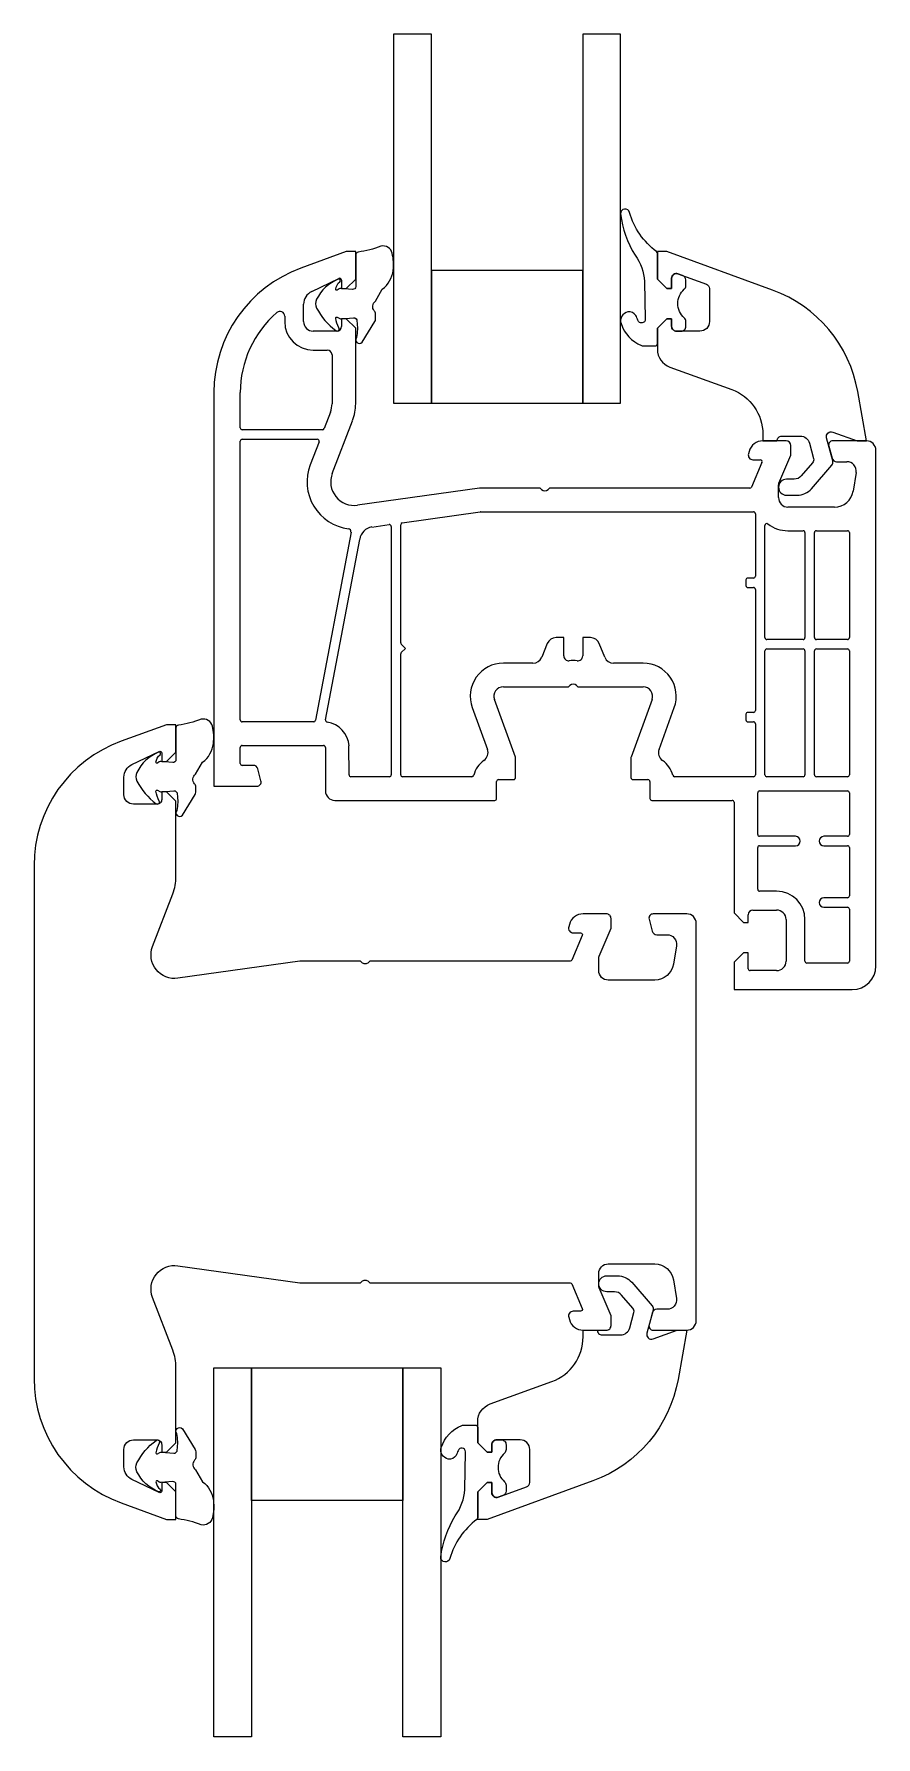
# Model space of a CAD drawing. Header units: metres. Extents: x -70 to 19, y -65 to 115.
import ezdxf

# ---------------------------------------------------------------- set-up
doc = ezdxf.new("R2010")
doc.units = ezdxf.units.M

msp = doc.modelspace()

# ---------------------------------------------------------------- linework, layer by layer
msp.add_lwpolyline([(0, 21, 0.414214), (-1, 22), (-4.56, 22, 0.493145), (-4.98, 21.44), (-4.64, 20.17, 0.339454), (-4.16, 19.8), (-3.09, 19.8, -0.460862), (-2.1, 18.64), (-2.41, 16.69, -0.369055), (-4.39, 15), (-9.3, 15, -0.414214), (-10.3, 16), (-10.3, 17.34, -0.100695), (-10.26, 17.53), (-9, 20.5), (-9, 21.5, 0.414214), (-9.5, 22), (-11.96, 22, 0.339454), (-13.41, 20.89), (-13.48, 20.63, 0.493145), (-13, 20), (-12.23, 20, -0.537319), (-12.05, 19.72), (-13.15, 17.12, -0.300966), (-13.33, 17), (-34.5, 17), (-34.65, 16.85, -0.414214), (-35.35, 16.85), (-35.5, 17), (-41.92, 17), (-54.79, 15.19, -0.571547), (-57.47, 18.56), (-55.33, 24.13, 0.091887), (-55, 25.93), (-55, 33.9), (-56, 34.9), (-56.5, 34.9), (-56.5, 34.1, -0.414214), (-57, 33.6), (-59.5, 33.6, -0.414214), (-60.5, 34.6), (-60.5, 36.1), (-60.5, 36.1), (-60.5, 36.44, -0.28822), (-59.65, 37.79), (-56.79, 39.17, -0.552529), (-56.5, 38.99), (-56.5, 38.1), (-56, 38.1), (-55, 39.1), (-55, 42), (-56, 42), (-60.79, 40.26, 0.315299), (-70, 27.1), (-70, -27.1, 0.315299), (-60.79, -40.26), (-56, -42), (-55, -42), (-55, -39.1), (-56, -38.1), (-56.5, -38.1), (-56.5, -38.99, -0.552529), (-56.79, -39.17), (-59.65, -37.79, -0.28822), (-60.5, -36.44), (-60.5, -36.1), (-60.5, -36.1), (-60.5, -34.6, -0.414214), (-59.5, -33.6), (-57, -33.6, -0.414214), (-56.5, -34.1), (-56.5, -34.9), (-56, -34.9), (-55, -33.9), (-55, -25.93, 0.091887), (-55.33, -24.13), (-57.47, -18.56, -0.571547), (-54.79, -15.19), (-41.92, -17), (-35.5, -17), (-35.35, -16.85, -0.414214), (-34.65, -16.85), (-34.5, -17), (-13.33, -17, -0.300966), (-13.15, -17.12), (-12.05, -19.72, -0.537319), (-12.23, -20), (-13, -20, 0.493145), (-13.48, -20.63), (-13.41, -20.89, 0.339454), (-11.96, -22), (-9.5, -22, 0.414214), (-9, -21.5), (-9, -20.5), (-10.26, -17.53, -0.100695), (-10.3, -17.34), (-10.3, -16, -0.414214), (-9.3, -15), (-4.39, -15, -0.369055), (-2.41, -16.69), (-2.1, -18.64, -0.460862), (-3.09, -19.8), (-4.16, -19.8, 0.339454), (-4.64, -20.17), (-4.98, -21.44, 0.493145), (-4.56, -22), (-1, -22, 0.414214), (0, -21)], format="xyb", close=True)
at = {"layer": 'BZD_POST'}
msp.add_lwpolyline([(-11.96, -22.72), (-11.96, -22), (-10.46, -22, 0.414214), (-9.96, -22.5), (-8, -22.5, 0.339454), (-7.03, -21.76), (-6.59, -20.13, 0.249329), (-6.7, -19.67), (-7.89, -18.29, 0.21712), (-8.65, -17.95), (-9.45, -17.95, -1), (-9.45, -16.25), (-8.33, -16.25, -0.21712), (-6.82, -16.94), (-4.66, -19.42, -0.249329), (-4.56, -19.88), (-5.22, -22.33, 0.606815), (-4.56, -22.93), (-2, -22), (-1, -22), (-1.92, -27.2, -0.267949), (-10.92, -37.93), (-22.1, -42), (-23.1, -42), (-23.1, -39.1), (-22.1, -38.1), (-21.6, -38.1), (-21.6, -39.19, 0.520567), (-20.93, -39.66), (-17.93, -38.57, 0.315299), (-17.6, -38.1), (-17.6, -34.6, 0.414214), (-18.6, -33.6), (-21.1, -33.6, 0.414214), (-21.6, -34.1), (-21.6, -34.9), (-22.1, -34.9), (-23.1, -33.9), (-23.1, -31.68, -0.315299), (-21.79, -29.8), (-15.25, -27.42, 0.315299)], format="xyb", close=True, dxfattribs=at)
at = {"layer": 'BZD_SSH'}
msp.add_lwpolyline([(7.04, 72.72), (7.04, 72), (8.54, 72, -0.414214), (9.04, 72.5), (11, 72.5, -0.339454), (11.97, 71.76), (12.41, 70.13, -0.249329), (12.3, 69.67), (11.11, 68.29, -0.21712), (10.35, 67.95), (9.55, 67.95, 1), (9.55, 66.25), (10.67, 66.25, 0.21712), (12.18, 66.94), (14.34, 69.42, 0.249329), (14.44, 69.88), (13.78, 72.33, -0.606815), (14.44, 72.93), (17, 72), (18, 72), (17.08, 77.2, 0.267949), (8.08, 87.93), (-3.1, 92), (-4.1, 92), (-4.1, 89.1), (-3.1, 88.1), (-2.6, 88.1), (-2.6, 89.19, -0.520567), (-1.93, 89.66), (1.07, 88.57, -0.315299), (1.4, 88.1), (1.4, 84.6, -0.414214), (0.4, 83.6), (-2.1, 83.6, -0.414214), (-2.6, 84.1), (-2.6, 84.9), (-3.1, 84.9), (-4.1, 83.9), (-4.1, 81.68, 0.315299), (-2.79, 79.8), (3.75, 77.42, -0.315299)], format="xyb", close=True, dxfattribs=at)
at = {"layer": 'GLS_EXT'}
for points in [[(-32, 76), (-28, 76), (-28, 115), (-32, 115)], [(-51, -26), (-47, -26), (-47, -65), (-51, -65)]]:
    msp.add_lwpolyline(points, close=True, dxfattribs=at)
at = {"layer": 'GLS_INT'}
for points in [[(-12, 76), (-8, 76), (-8, 115), (-12, 115)], [(-31, -26), (-27, -26), (-27, -65), (-31, -65)]]:
    msp.add_lwpolyline(points, close=True, dxfattribs=at)
at = {"layer": 'GSK_BZD_POST'}
msp.add_lwpolyline([(-20.93, -39.66, -0.533748), (-21.6, -39.17), (-21.6, -38.1), (-22.1, -38.1), (-23.1, -39.1), (-23.1, -41.79, -0.207513), (-23.2, -42.01, 0.161228), (-26.05, -46.13, -0.941095), (-27, -45.99, -0.108581), (-25.47, -41.63, 0.139043), (-24.45, -38.84), (-24.38, -34.86, 0.839978), (-25.18, -34.74, -0.065747), (-25.39, -35.25, -0.314096), (-26.22, -35.63, -0.451051), (-26.95, -34.39, -0.223055), (-24.78, -32.07, -0.099416), (-24.62, -32.04), (-23.35, -32.04, -0.414214), (-23.1, -32.29), (-23.1, -33.9), (-22.1, -34.9), (-21.6, -34.9), (-21.6, -34.1, -0.414214), (-21.1, -33.6), (-20.6, -33.6, -0.414214), (-20.1, -34.1), (-20.1, -34.63, -0.215642), (-20.27, -35.01, 0.452317), (-20.27, -38.02, -0.215642), (-20.1, -38.4), (-20.1, -39.01, -0.318373), (-20.44, -39.48)], format="xyb", close=True, dxfattribs=at)
at = {"layer": 'GSK_BZD_SSH'}
msp.add_lwpolyline([(-1.93, 89.66, 0.533748), (-2.6, 89.17), (-2.6, 88.1), (-3.1, 88.1), (-4.1, 89.1), (-4.1, 91.79, 0.207513), (-4.2, 92.01, -0.161228), (-7.05, 96.13, 0.941095), (-8, 95.99, 0.108581), (-6.47, 91.63, -0.139043), (-5.45, 88.84), (-5.38, 84.86, -0.839978), (-6.18, 84.74, 0.065747), (-6.39, 85.25, 0.314096), (-7.22, 85.63, 0.451051), (-7.95, 84.39, 0.223055), (-5.78, 82.07, 0.099416), (-5.62, 82.04), (-4.35, 82.04, 0.414214), (-4.1, 82.29), (-4.1, 83.9), (-3.1, 84.9), (-2.6, 84.9), (-2.6, 84.1, 0.414214), (-2.1, 83.6), (-1.6, 83.6, 0.414214), (-1.1, 84.1), (-1.1, 84.63, 0.215642), (-1.27, 85.01, -0.452317), (-1.27, 88.02, 0.215642), (-1.1, 88.4), (-1.1, 89.01, 0.318373), (-1.44, 89.48)], format="xyb", close=True, dxfattribs=at)
at = {"layer": 'GSK_POST_EXT', "color": 6}
for points in [[(-52.9, 35.42, 0.182676), (-53.03, 35.75, -0.436288), (-52.92, 36.77), (-52.19, 38.02, 0.207307), (-51.04, 40.02, 0.091607), (-51.14, 41.83, 0.426864), (-52.33, 42.57, -0.052715), (-54.74, 41.95, 0.371832), (-55, 41.66), (-55, 38.3, -0.458997), (-55.34, 38.01), (-56.58, 38.11, 0.173004), (-56.76, 38.06), (-56.95, 37.94, -0.693527), (-57.11, 38.03, -0.194073), (-56.68, 38.82, 0.944278), (-56.84, 39.08, 0.184897), (-59.13, 36.96, 0.241374), (-59.13, 36.04, 0.115544), (-57.1, 33.65, 0.804608), (-56.77, 33.93, -0.094129), (-57.11, 34.97, -0.693527), (-56.95, 35.06), (-56.69, 34.93, 0.110286), (-56.52, 34.9), (-55.23, 35.01, -0.486596), (-54.87, 34.64, -0.090494), (-54.92, 32.94, 0.931212), (-54.32, 32.42), (-52.97, 34.61, 0.138391), (-52.9, 34.87)], [(-52.9, -35.42, -0.182676), (-53.03, -35.75, 0.436288), (-52.92, -36.77), (-52.19, -38.02, -0.207307), (-51.04, -40.02, -0.091607), (-51.14, -41.83, -0.426864), (-52.33, -42.57, 0.052715), (-54.74, -41.95, -0.371832), (-55, -41.66), (-55, -38.3, 0.458997), (-55.34, -38.01), (-56.58, -38.11, -0.173004), (-56.76, -38.06), (-56.95, -37.94, 0.693527), (-57.11, -38.03, 0.194073), (-56.68, -38.82, -0.944278), (-56.84, -39.08, -0.184897), (-59.13, -36.96, -0.241374), (-59.13, -36.04, -0.115544), (-57.1, -33.65, -0.804608), (-56.77, -33.93, 0.094129), (-57.11, -34.97, 0.693527), (-56.95, -35.06), (-56.69, -34.93, -0.110286), (-56.52, -34.9), (-55.23, -35.01, 0.486596), (-54.87, -34.64, 0.090494), (-54.92, -32.94, -0.931212), (-54.32, -32.42), (-52.97, -34.61, -0.138391), (-52.9, -34.87)]]:
    msp.add_lwpolyline(points, format="xyb", close=True, dxfattribs=at)
at = {"layer": 'GSK_SSH_EXT', "color": 6}
msp.add_lwpolyline([(-33.9, 85.42, 0.182676), (-34.03, 85.75, -0.436288), (-33.92, 86.77), (-33.19, 88.02, 0.207307), (-32.04, 90.02, 0.091607), (-32.14, 91.83, 0.426864), (-33.33, 92.57, -0.052715), (-35.74, 91.95, 0.371832), (-36, 91.66), (-36, 88.3, -0.458997), (-36.34, 88.01), (-37.58, 88.11, 0.173004), (-37.76, 88.06), (-37.95, 87.94, -0.693527), (-38.11, 88.03, -0.194073), (-37.68, 88.82, 0.944278), (-37.84, 89.08, 0.184897), (-40.13, 86.96, 0.241374), (-40.13, 86.04, 0.115544), (-38.1, 83.65, 0.804608), (-37.77, 83.93, -0.094129), (-38.11, 84.97, -0.693527), (-37.95, 85.06), (-37.69, 84.93, 0.110286), (-37.52, 84.9), (-36.23, 85.01, -0.486596), (-35.87, 84.64, -0.090494), (-35.92, 82.94, 0.931212), (-35.32, 82.42), (-33.97, 84.61, 0.138391), (-33.9, 84.87)], format="xyb", close=True, dxfattribs=at)
at = {"layer": 'POST_EXT'}
msp.add_lwpolyline([(0, 21, 0.414214), (-1, 22), (-4.56, 22, 0.493145), (-4.98, 21.44), (-4.64, 20.17, 0.339454), (-4.16, 19.8), (-3.09, 19.8, -0.460862), (-2.1, 18.64), (-2.41, 16.69, -0.369055), (-4.39, 15), (-9.3, 15, -0.414214), (-10.3, 16), (-10.3, 17.34, -0.100695), (-10.26, 17.53), (-9, 20.5), (-9, 21.5, 0.414214), (-9.5, 22), (-11.96, 22, 0.339454), (-13.41, 20.89), (-13.48, 20.63, 0.493145), (-13, 20), (-12.23, 20, -0.537319), (-12.05, 19.72), (-13.15, 17.12, -0.300966), (-13.33, 17), (-34.5, 17), (-34.65, 16.85, -0.414214), (-35.35, 16.85), (-35.5, 17), (-41.92, 17), (-54.79, 15.19, -0.571547), (-57.47, 18.56), (-55.33, 24.13, 0.091887), (-55, 25.93), (-55, 33.9), (-56, 34.9), (-56.5, 34.9), (-56.5, 34.1, -0.414214), (-57, 33.6), (-59.5, 33.6, -0.414214), (-60.5, 34.6), (-60.5, 36.1), (-60.5, 36.1), (-60.5, 36.44, -0.28822), (-59.65, 37.79), (-56.79, 39.17, -0.552529), (-56.5, 38.99), (-56.5, 38.1), (-56, 38.1), (-55, 39.1), (-55, 42), (-56, 42), (-60.79, 40.26, 0.315299), (-70, 27.1), (-70, -27.1, 0.315299), (-60.79, -40.26), (-56, -42), (-55, -42), (-55, -39.1), (-56, -38.1), (-56.5, -38.1), (-56.5, -38.99, -0.552529), (-56.79, -39.17), (-59.65, -37.79, -0.28822), (-60.5, -36.44), (-60.5, -36.1), (-60.5, -36.1), (-60.5, -34.6, -0.414214), (-59.5, -33.6), (-57, -33.6, -0.414214), (-56.5, -34.1), (-56.5, -34.9), (-56, -34.9), (-55, -33.9), (-55, -25.93, 0.091887), (-55.33, -24.13), (-57.47, -18.56, -0.571547), (-54.79, -15.19), (-41.92, -17), (-35.5, -17), (-35.35, -16.85, -0.414214), (-34.65, -16.85), (-34.5, -17), (-13.33, -17, -0.300966), (-13.15, -17.12), (-12.05, -19.72, -0.537319), (-12.23, -20), (-13, -20, 0.493145), (-13.48, -20.63), (-13.41, -20.89, 0.339454), (-11.96, -22), (-9.5, -22, 0.414214), (-9, -21.5), (-9, -20.5), (-10.26, -17.53, -0.100695), (-10.3, -17.34), (-10.3, -16, -0.414214), (-9.3, -15), (-4.39, -15, -0.369055), (-2.41, -16.69), (-2.1, -18.64, -0.460862), (-3.09, -19.8), (-4.16, -19.8, 0.339454), (-4.64, -20.17), (-4.98, -21.44, 0.493145), (-4.56, -22), (-1, -22, 0.414214), (0, -21)], format="xyb", close=True, dxfattribs=at)
at = {"layer": 'POST_INT'}
msp.add_lwpolyline([(0, 21, 0.414214), (-1, 22), (-4.56, 22, 0.493145), (-4.98, 21.44), (-4.64, 20.17, 0.339454), (-4.16, 19.8), (-3.09, 19.8, -0.460862), (-2.1, 18.64), (-2.41, 16.69, -0.369055), (-4.39, 15), (-9.3, 15, -0.414214), (-10.3, 16), (-10.3, 17.34, -0.100695), (-10.26, 17.53), (-9, 20.5), (-9, 21.5, 0.414214), (-9.5, 22), (-11.96, 22, 0.339454), (-13.41, 20.89), (-13.48, 20.63, 0.493145), (-13, 20), (-12.23, 20, -0.537319), (-12.05, 19.72), (-13.15, 17.12, -0.300966), (-13.33, 17), (-34.5, 17), (-34.65, 16.85, -0.414214), (-35.35, 16.85), (-35.5, 17), (-41.92, 17), (-54.79, 15.19, -0.571547), (-57.47, 18.56), (-55.33, 24.13, 0.091887), (-55, 25.93), (-55, 33.9), (-56, 34.9), (-56.5, 34.9), (-56.5, 34.1, -0.414214), (-57, 33.6), (-59.5, 33.6, -0.414214), (-60.5, 34.6), (-60.5, 36.1), (-60.5, 36.1), (-60.5, 36.44, -0.28822), (-59.65, 37.79), (-56.79, 39.17, -0.552529), (-56.5, 38.99), (-56.5, 38.1), (-56, 38.1), (-55, 39.1), (-55, 42), (-56, 42), (-60.79, 40.26, 0.315299), (-70, 27.1), (-70, -27.1, 0.315299), (-60.79, -40.26), (-56, -42), (-55, -42), (-55, -39.1), (-56, -38.1), (-56.5, -38.1), (-56.5, -38.99, -0.552529), (-56.79, -39.17), (-59.65, -37.79, -0.28822), (-60.5, -36.44), (-60.5, -36.1), (-60.5, -36.1), (-60.5, -34.6, -0.414214), (-59.5, -33.6), (-57, -33.6, -0.414214), (-56.5, -34.1), (-56.5, -34.9), (-56, -34.9), (-55, -33.9), (-55, -25.93, 0.091887), (-55.33, -24.13), (-57.47, -18.56, -0.571547), (-54.79, -15.19), (-41.92, -17), (-35.5, -17), (-35.35, -16.85, -0.414214), (-34.65, -16.85), (-34.5, -17), (-13.33, -17, -0.300966), (-13.15, -17.12), (-12.05, -19.72, -0.537319), (-12.23, -20), (-13, -20, 0.493145), (-13.48, -20.63), (-13.41, -20.89, 0.339454), (-11.96, -22), (-9.5, -22, 0.414214), (-9, -21.5), (-9, -20.5), (-10.26, -17.53, -0.100695), (-10.3, -17.34), (-10.3, -16, -0.414214), (-9.3, -15), (-4.39, -15, -0.369055), (-2.41, -16.69), (-2.1, -18.64, -0.460862), (-3.09, -19.8), (-4.16, -19.8, 0.339454), (-4.64, -20.17), (-4.98, -21.44, 0.493145), (-4.56, -22), (-1, -22, 0.414214), (0, -21)], format="xyb", close=True, dxfattribs=at)
at = {"layer": 'SPACER_POST', "color": 3}
msp.add_lwpolyline([(-47, -26), (-31, -26), (-31, -40), (-47, -40)], close=True, dxfattribs=at)
at = {"layer": 'SPACER_SSH', "color": 3}
msp.add_lwpolyline([(-28, 76), (-12, 76), (-12, 90), (-28, 90)], close=True, dxfattribs=at)
at = {"layer": 'SSH_EXT'}
for p, q in [((-37, 92), (-41.79, 90.26)), ((-36, 92), (-37, 92)), ((-36, 89.1), (-36, 92)), ((-40.65, 87.79), (-37.79, 89.17)), ((-37.5, 88.99), (-37.5, 88.1)), ((-37, 88.1), (-36, 89.1)), ((-41.5, 86.1), (-41.5, 86.44)), ((-37.5, 88.1), (-37, 88.1)), ((-43.5, 85.19), (-43.5, 84.6)), ((-41.5, 84.6), (-41.5, 86.1)), ((-41.5, 86.1), (-41.5, 86.1)), ((-37, 84.9), (-37.5, 84.9)), ((-37.5, 84.9), (-37.5, 84.1)), ((-36, 83.9), (-37, 84.9)), ((-38, 83.6), (-40.5, 83.6)), ((-36, 75.93), (-36, 83.9)), ((-40.5, 81.6), (-39, 81.6)), ((-38.5, 81.1), (-38.5, 75.93)), ((-51, 77.1), (-51, 35.5)), ((-48.2, 73.37), (-48.2, 77.1)), ((-38.67, 75.03), (-39.33, 73.3)), ((-38.47, 68.56), (-36.33, 74.13)), ((-39.52, 73.17), (-48, 73.17)), ((-48, 72.17), (-40.06, 72.17)), ((-48.2, 42.5), (-48.2, 71.97)), ((-39.87, 71.9), (-40.8, 69.46)), ((5.59, 70.89), (5.52, 70.63)), ((9.5, 72), (7.04, 72)), ((8.74, 67.53), (10, 70.5)), ((10, 70.5), (10, 71.5)), ((14.02, 71.44), (14.36, 70.17)), ((18, 72), (14.44, 72)), ((19, 16.5), (19, 71)), ((6.95, 69.72), (5.85, 67.12)), ((6, 70), (6.77, 70)), ((14.84, 69.8), (15.91, 69.8)), ((16.9, 68.64), (16.59, 66.69)), ((-22.92, 67), (-35.79, 65.19)), ((-16.5, 67), (-22.92, 67)), ((-16.35, 66.85), (-16.5, 67)), ((-15.5, 67), (-15.65, 66.85)), ((5.67, 67), (-15.5, 67)), ((8.7, 66), (8.7, 67.34)), ((14.61, 65), (9.7, 65)), ((-34.28, 62.89), (-32.47, 63.15)), ((-31.24, 50.64), (-31.24, 63.14)), ((-31.07, 63.34), (-22.84, 64.5)), ((-22.81, 64.5), (6.06, 64.5)), ((6.26, 64.3), (6.26, 57.7)), ((7.26, 51.2), (7.26, 63.05)), ((-36.49, 62.35), (-40.23, 42.46)), ((-39.19, 42.51), (-35.56, 61.59)), ((-32.24, 62.95), (-32.24, 36.7)), ((9.7, 62.5), (11.3, 62.5)), ((11.5, 62.3), (11.5, 51.2)), ((12.5, 51.2), (12.5, 62.3)), ((12.7, 62.5), (16, 62.5)), ((16.2, 62.3), (16.2, 51.2)), ((5.26, 57.3), (5.26, 56.7)), ((6.06, 57.5), (5.46, 57.5)), ((5.46, 56.5), (6.06, 56.5)), ((6.26, 56.3), (6.26, 43.5)), ((-30.74, 50.06), (-31.18, 50.5)), ((-15.75, 50.57), (-16.33, 49.13)), ((-14, 51.2), (-14.82, 51.2)), ((-14, 49.26), (-14, 51.2)), ((-11.18, 51.2), (-12, 51.2)), ((-12, 51.2), (-12, 49.26)), ((-9.67, 49.13), (-10.25, 50.57)), ((11.3, 51), (7.46, 51)), ((16, 51), (12.7, 51)), ((-31.24, 36.7), (-31.24, 49.48)), ((-31.18, 49.62), (-30.74, 50.06)), ((7.26, 36.7), (7.26, 49.8)), ((7.46, 50), (11.3, 50)), ((11.5, 49.8), (11.5, 36.7)), ((12.5, 36.7), (12.5, 49.8)), ((12.7, 50), (16, 50)), ((16.2, 49.8), (16.2, 36.7)), ((-17.26, 48.5), (-20.39, 48.5)), ((-5.61, 48.5), (-8.74, 48.5)), ((-20.39, 46), (-13.5, 46)), ((-13.5, 46), (-13.35, 46.15)), ((-12.65, 46.15), (-12.5, 46)), ((-12.5, 46), (-5.61, 46)), ((-23.68, 43.8), (-22.07, 39.38)), ((-19.11, 38.57), (-21.33, 44.66)), ((-4.67, 44.66), (-6.89, 38.57)), ((-3.93, 39.38), (-2.32, 43.8)), ((6.06, 43.3), (5.46, 43.3)), ((-40.43, 42.3), (-48, 42.3)), ((5.26, 43.1), (5.26, 42.5)), ((5.46, 42.3), (6.06, 42.3)), ((6.26, 42.1), (6.26, 36.7)), ((-48, 39.8), (-39.4, 39.8)), ((-36.7, 36.71), (-36.71, 39.77)), ((-48.2, 37.9), (-48.2, 39.6)), ((-39.2, 39.6), (-39.2, 35)), ((-19.1, 36.4), (-19.1, 38.5)), ((-6.9, 38.5), (-6.9, 36.4)), ((-46.84, 37.7), (-48, 37.7)), ((-46.02, 36.06), (-46.36, 37.33)), ((-32.44, 36.5), (-36.5, 36.5)), ((-23.71, 36.5), (-31.04, 36.5)), ((-20.9, 36.2), (-19.3, 36.2)), ((-6.7, 36.2), (-5.1, 36.2)), ((6.06, 36.5), (-2.29, 36.5)), ((11.3, 36.5), (7.46, 36.5)), ((16, 36.5), (12.7, 36.5)), ((-51, 35.5), (-46.44, 35.5)), ((-21.1, 34.2), (-21.1, 36)), ((-4.9, 36), (-4.9, 34.2)), ((6.5, 30.4), (6.5, 34.8)), ((6.7, 35), (16, 35)), ((16.2, 34.8), (16.2, 30.4)), ((-38.2, 34), (-21.3, 34)), ((-4.7, 34), (3.8, 34)), ((4, 33.8), (4, 22.1)), ((6.5, 24.6), (6.5, 29)), ((10.5, 30.2), (6.7, 30.2)), ((6.7, 29.2), (10.5, 29.2)), ((16, 30.2), (13.5, 30.2)), ((13.5, 29.2), (16, 29.2)), ((16.2, 29), (16.2, 23.9)), ((8.5, 24.4), (6.7, 24.4)), ((16, 23.7), (13.5, 23.7)), ((4, 22.1), (5, 21.1)), ((5.5, 21.1), (5.5, 21.9)), ((6, 22.4), (8.5, 22.4)), ((13.5, 22.7), (16, 22.7)), ((16.2, 22.5), (16.2, 17)), ((5, 21.1), (5.5, 21.1)), ((9.5, 21.4), (9.5, 19.9)), ((9.5, 19.9), (9.5, 19.9)), ((9.5, 19.9), (9.5, 17)), ((11.5, 17), (11.5, 21.4)), ((5, 17.9), (4, 16.9)), ((4, 16.9), (4, 14)), ((5.5, 17.9), (5, 17.9)), ((5.5, 16.2), (5.5, 17.9)), ((16, 16.8), (11.7, 16.8)), ((8.5, 16), (5.7, 16)), ((4, 14), (16.5, 14))]:
    msp.add_line(p, q, dxfattribs=at)
for centre, radius, start, end in [((-37, 77.1), 14, 110, 180), ((-37.7, 88.99), 0.2, 0, 115.6877), ((-40, 86.44), 1.5, 115.6877, 180), ((-37, 77.1), 11.2, 130.8594, -180), ((-44, 85.19), 0.5, 0, 130.8594), ((-40.5, 84.6), 3, 180, -90), ((-40.5, 84.6), 1, 180, -90), ((-38, 84.1), 0.5, -90, 0), ((-39, 81.1), 0.5, 0, 90), ((-41, 75.93), 2.5, -21, 0), ((-41, 75.93), 5, -21, 0), ((-48, 73.37), 0.2, -180, -90), ((-48, 71.97), 0.2, 90, 180), ((-40.06, 71.97), 0.2, -21, 90), ((-39.52, 73.37), 0.2, -90, -21), ((6, 70.5), 0.5, 165, -90), ((7.04, 70.5), 1.5, 90, 165), ((9.5, 71.5), 0.5, 0, 90), ((14.44, 71.56), 0.442, 90, -165), ((18, 71), 1, 0, 90), ((-36.14, 67.67), 5, 159, -97.0424), ((-36.14, 67.67), 2.5, 159, -82), ((6.77, 69.8), 0.2, -23, 90), ((14.84, 70.3), 0.5, -165, -90), ((15.91, 68.8), 1, -8.9727, 90), ((-16, 67.21), 0.5, -135, -45), ((5.67, 67.2), 0.2, -90, -23), ((9.2, 67.34), 0.5, 157, -180), ((14.61, 67), 2, -90, -8.9727), ((9.7, 66), 1, 180, -90), ((-32.44, 62.95), 0.2, 0, 98), ((-31.04, 63.14), 0.2, 98, -180), ((-22.81, 64.3), 0.2, 89.9993, 98), ((6.06, 64.3), 0.2, 0, 89.9993), ((7.46, 63.05), 0.2, 52.7931, 180), ((9.7, 66), 3.5, -127.2069, -90), ((-36.79, 62.41), 0.3, -10.6488, 82.9576), ((-34.07, 61.41), 1.5, 98, 173), ((11.3, 62.3), 0.2, 0, 90), ((12.7, 62.3), 0.2, 90, 180), ((16, 62.3), 0.2, 0, 90), ((6.06, 57.7), 0.2, -90, 0), ((5.46, 57.3), 0.2, 90, 180), ((5.46, 56.7), 0.2, 180, -90), ((6.06, 56.3), 0.2, 0, 90), ((-31.04, 50.64), 0.2, -180, -135), ((-14.82, 50.2), 1, 90, 158.1986), ((-11.18, 50.2), 1, 21.8014, 90), ((7.46, 51.2), 0.2, 180, -90), ((11.3, 51.2), 0.2, -90, 0), ((12.7, 51.2), 0.2, 180, -90), ((16, 51.2), 0.2, -90, 0), ((-31.04, 49.48), 0.2, 135, 180), ((-17.26, 49.5), 1, -90, -21.8014), ((-13.5, 49.26), 0.5, -180, -81.7868), ((-13, 45.79), 3, 81.7868, 98.2132), ((-12.5, 49.26), 0.5, -98.2132, 0), ((-8.74, 49.5), 1, -158.1986, -90), ((7.46, 49.8), 0.2, 90, 180), ((11.3, 49.8), 0.2, 0, 90), ((12.7, 49.8), 0.2, 90, 180), ((16, 49.8), 0.2, 0, 90), ((-20.39, 45), 3.5, 90, -160), ((-5.61, 45), 3.5, -20, 90), ((-20.39, 45), 1, 90, -160), ((-13, 45.79), 0.5, 45, 135), ((-5.61, 45), 1, -20, 90), ((5.46, 43.1), 0.2, 90, 180), ((6.06, 43.5), 0.2, -90, 0), ((-48, 42.5), 0.2, 180, -90), ((-40.43, 42.5), 0.2, -90, -10.6488), ((-38.99, 42.47), 0.2, 169.2192, -98.0463), ((-39.4, 39.6), 2.7, 3.5833, 81.9537), ((5.46, 42.5), 0.2, 180, -90), ((6.06, 42.1), 0.2, 0, 90), ((-48, 39.6), 0.2, 90, 180), ((-39.4, 39.6), 0.2, 0, 90), ((-48, 37.9), 0.2, 180, -90), ((-20.9, 36), 2.7, 124.7406, 166.032), ((-23.01, 39.04), 1, -55.2594, 20), ((-19.3, 38.5), 0.2, 0, 20), ((-6.7, 38.5), 0.2, 160, 180), ((-2.99, 39.04), 1, 160, -124.7406), ((-5.1, 36), 2.7, 13.968, 55.2594), ((-46.84, 37.2), 0.5, 15, 90), ((-46.44, 35.94), 0.442, -90, 15), ((-36.5, 36.7), 0.2, 178.0239, -90), ((-32.44, 36.7), 0.2, -90, 0), ((-31.04, 36.7), 0.2, -180, -90), ((-23.71, 36.7), 0.2, -90, -13.968), ((-20.9, 36), 0.2, 90, 180), ((-19.3, 36.4), 0.2, -90, 0), ((-6.7, 36.4), 0.2, 180, -90), ((-5.1, 36), 0.2, 0, 90), ((-2.29, 36.7), 0.2, -166.032, -90), ((6.06, 36.7), 0.2, -90, 0), ((7.46, 36.7), 0.2, 180, -90), ((11.3, 36.7), 0.2, -90, 0), ((12.7, 36.7), 0.2, 180, -90), ((16, 36.7), 0.2, -90, 0), ((-38.2, 35), 1, 180, -90), ((6.7, 34.8), 0.2, 90, 180), ((16, 34.8), 0.2, 0, 90), ((-21.3, 34.2), 0.2, -90, 0), ((-4.7, 34.2), 0.2, 180, -90), ((3.8, 33.8), 0.2, 0, 90), ((6.7, 30.4), 0.2, 180, -90), ((6.7, 29), 0.2, 90, 180), ((10.5, 29.7), 0.5, -90, 90), ((13.5, 29.7), 0.5, 90, -90), ((16, 30.4), 0.2, -90, 0), ((16, 29), 0.2, 0, 90), ((6.7, 24.6), 0.2, 180, -90), ((8.5, 21.4), 3, 0, 90), ((13.5, 23.2), 0.5, 90, -90), ((16, 23.9), 0.2, -90, 0), ((6, 21.9), 0.5, 90, -180), ((8.5, 21.4), 1, 0, 90), ((16, 22.5), 0.2, 0, 90), ((8.5, 17), 1, -90, 0), ((11.7, 17), 0.2, 180, -90), ((16, 17), 0.2, -90, 0), ((16.5, 16.5), 2.5, -90, 0), ((5.7, 16.2), 0.2, 180, -90)]:
    msp.add_arc(centre, radius, start, end, dxfattribs=at)
at = {"layer": 'SSH_INT'}
for p, q in [((-37, 92), (-41.79, 90.26)), ((-36, 92), (-37, 92)), ((-36, 89.1), (-36, 92)), ((-40.65, 87.79), (-37.79, 89.17)), ((-37.5, 88.99), (-37.5, 88.1)), ((-37, 88.1), (-36, 89.1)), ((-41.5, 86.1), (-41.5, 86.44)), ((-37.5, 88.1), (-37, 88.1)), ((-43.5, 85.19), (-43.5, 84.6)), ((-41.5, 84.6), (-41.5, 86.1)), ((-41.5, 86.1), (-41.5, 86.1)), ((-37, 84.9), (-37.5, 84.9)), ((-37.5, 84.9), (-37.5, 84.1)), ((-36, 83.9), (-37, 84.9)), ((-38, 83.6), (-40.5, 83.6)), ((-36, 75.93), (-36, 83.9)), ((-40.5, 81.6), (-39, 81.6)), ((-38.5, 81.1), (-38.5, 75.93)), ((-51, 77.1), (-51, 35.5)), ((-48.2, 73.37), (-48.2, 77.1)), ((-38.67, 75.03), (-39.33, 73.3)), ((-38.47, 68.56), (-36.33, 74.13)), ((-39.52, 73.17), (-48, 73.17)), ((-48, 72.17), (-40.06, 72.17)), ((-48.2, 42.5), (-48.2, 71.97)), ((-39.87, 71.9), (-40.8, 69.46)), ((5.59, 70.89), (5.52, 70.63)), ((9.5, 72), (7.04, 72)), ((8.74, 67.53), (10, 70.5)), ((10, 70.5), (10, 71.5)), ((14.02, 71.44), (14.36, 70.17)), ((18, 72), (14.44, 72)), ((19, 16.5), (19, 71)), ((6.95, 69.72), (5.85, 67.12)), ((6, 70), (6.77, 70)), ((14.84, 69.8), (15.91, 69.8)), ((16.9, 68.64), (16.59, 66.69)), ((-22.92, 67), (-35.79, 65.19)), ((-16.5, 67), (-22.92, 67)), ((-16.35, 66.85), (-16.5, 67)), ((-15.5, 67), (-15.65, 66.85)), ((5.67, 67), (-15.5, 67)), ((8.7, 66), (8.7, 67.34)), ((14.61, 65), (9.7, 65)), ((-34.28, 62.89), (-32.47, 63.15)), ((-31.24, 50.64), (-31.24, 63.14)), ((-31.07, 63.34), (-22.84, 64.5)), ((-22.81, 64.5), (6.06, 64.5)), ((6.26, 64.3), (6.26, 57.7)), ((7.26, 51.2), (7.26, 63.05)), ((-36.49, 62.35), (-40.23, 42.46)), ((-39.19, 42.51), (-35.56, 61.59)), ((-32.24, 62.95), (-32.24, 36.7)), ((9.7, 62.5), (11.3, 62.5)), ((11.5, 62.3), (11.5, 51.2)), ((12.5, 51.2), (12.5, 62.3)), ((12.7, 62.5), (16, 62.5)), ((16.2, 62.3), (16.2, 51.2)), ((5.26, 57.3), (5.26, 56.7)), ((6.06, 57.5), (5.46, 57.5)), ((5.46, 56.5), (6.06, 56.5)), ((6.26, 56.3), (6.26, 43.5)), ((-30.74, 50.06), (-31.18, 50.5)), ((-15.75, 50.57), (-16.33, 49.13)), ((-14, 51.2), (-14.82, 51.2)), ((-14, 49.26), (-14, 51.2)), ((-11.18, 51.2), (-12, 51.2)), ((-12, 51.2), (-12, 49.26)), ((-9.67, 49.13), (-10.25, 50.57)), ((11.3, 51), (7.46, 51)), ((16, 51), (12.7, 51)), ((-31.24, 36.7), (-31.24, 49.48)), ((-31.18, 49.62), (-30.74, 50.06)), ((7.26, 36.7), (7.26, 49.8)), ((7.46, 50), (11.3, 50)), ((11.5, 49.8), (11.5, 36.7)), ((12.5, 36.7), (12.5, 49.8)), ((12.7, 50), (16, 50)), ((16.2, 49.8), (16.2, 36.7)), ((-17.26, 48.5), (-20.39, 48.5)), ((-5.61, 48.5), (-8.74, 48.5)), ((-20.39, 46), (-13.5, 46)), ((-13.5, 46), (-13.35, 46.15)), ((-12.65, 46.15), (-12.5, 46)), ((-12.5, 46), (-5.61, 46)), ((-23.68, 43.8), (-22.07, 39.38)), ((-19.11, 38.57), (-21.33, 44.66)), ((-4.67, 44.66), (-6.89, 38.57)), ((-3.93, 39.38), (-2.32, 43.8)), ((6.06, 43.3), (5.46, 43.3)), ((-40.43, 42.3), (-48, 42.3)), ((5.26, 43.1), (5.26, 42.5)), ((5.46, 42.3), (6.06, 42.3)), ((6.26, 42.1), (6.26, 36.7)), ((-48, 39.8), (-39.4, 39.8)), ((-36.7, 36.71), (-36.71, 39.77)), ((-48.2, 37.9), (-48.2, 39.6)), ((-39.2, 39.6), (-39.2, 35)), ((-19.1, 36.4), (-19.1, 38.5)), ((-6.9, 38.5), (-6.9, 36.4)), ((-46.84, 37.7), (-48, 37.7)), ((-46.02, 36.06), (-46.36, 37.33)), ((-32.44, 36.5), (-36.5, 36.5)), ((-23.71, 36.5), (-31.04, 36.5)), ((-20.9, 36.2), (-19.3, 36.2)), ((-6.7, 36.2), (-5.1, 36.2)), ((6.06, 36.5), (-2.29, 36.5)), ((11.3, 36.5), (7.46, 36.5)), ((16, 36.5), (12.7, 36.5)), ((-51, 35.5), (-46.44, 35.5)), ((-21.1, 34.2), (-21.1, 36)), ((-4.9, 36), (-4.9, 34.2)), ((6.5, 30.4), (6.5, 34.8)), ((6.7, 35), (16, 35)), ((16.2, 34.8), (16.2, 30.4)), ((-38.2, 34), (-21.3, 34)), ((-4.7, 34), (3.8, 34)), ((4, 33.8), (4, 22.1)), ((6.5, 24.6), (6.5, 29)), ((10.5, 30.2), (6.7, 30.2)), ((6.7, 29.2), (10.5, 29.2)), ((16, 30.2), (13.5, 30.2)), ((13.5, 29.2), (16, 29.2)), ((16.2, 29), (16.2, 23.9)), ((8.5, 24.4), (6.7, 24.4)), ((16, 23.7), (13.5, 23.7)), ((4, 22.1), (5, 21.1)), ((5.5, 21.1), (5.5, 21.9)), ((6, 22.4), (8.5, 22.4)), ((13.5, 22.7), (16, 22.7)), ((16.2, 22.5), (16.2, 17)), ((5, 21.1), (5.5, 21.1)), ((9.5, 21.4), (9.5, 19.9)), ((9.5, 19.9), (9.5, 19.9)), ((9.5, 19.9), (9.5, 17)), ((11.5, 17), (11.5, 21.4)), ((5, 17.9), (4, 16.9)), ((4, 16.9), (4, 14)), ((5.5, 17.9), (5, 17.9)), ((5.5, 16.2), (5.5, 17.9)), ((16, 16.8), (11.7, 16.8)), ((8.5, 16), (5.7, 16)), ((4, 14), (16.5, 14))]:
    msp.add_line(p, q, dxfattribs=at)
for centre, radius, start, end in [((-37, 77.1), 14, 110, 180), ((-37.7, 88.99), 0.2, 0, 115.6877), ((-40, 86.44), 1.5, 115.6877, 180), ((-37, 77.1), 11.2, 130.8594, -180), ((-44, 85.19), 0.5, 0, 130.8594), ((-40.5, 84.6), 3, 180, -90), ((-40.5, 84.6), 1, 180, -90), ((-38, 84.1), 0.5, -90, 0), ((-39, 81.1), 0.5, 0, 90), ((-41, 75.93), 2.5, -21, 0), ((-41, 75.93), 5, -21, 0), ((-48, 73.37), 0.2, -180, -90), ((-48, 71.97), 0.2, 90, 180), ((-40.06, 71.97), 0.2, -21, 90), ((-39.52, 73.37), 0.2, -90, -21), ((6, 70.5), 0.5, 165, -90), ((7.04, 70.5), 1.5, 90, 165), ((9.5, 71.5), 0.5, 0, 90), ((14.44, 71.56), 0.442, 90, -165), ((18, 71), 1, 0, 90), ((-36.14, 67.67), 5, 159, -97.0424), ((-36.14, 67.67), 2.5, 159, -82), ((6.77, 69.8), 0.2, -23, 90), ((14.84, 70.3), 0.5, -165, -90), ((15.91, 68.8), 1, -8.9727, 90), ((-16, 67.21), 0.5, -135, -45), ((5.67, 67.2), 0.2, -90, -23), ((9.2, 67.34), 0.5, 157, -180), ((14.61, 67), 2, -90, -8.9727), ((9.7, 66), 1, 180, -90), ((-32.44, 62.95), 0.2, 0, 98), ((-31.04, 63.14), 0.2, 98, -180), ((-22.81, 64.3), 0.2, 89.9993, 98), ((6.06, 64.3), 0.2, 0, 89.9993), ((7.46, 63.05), 0.2, 52.7931, 180), ((9.7, 66), 3.5, -127.2069, -90), ((-36.79, 62.41), 0.3, -10.6488, 82.9576), ((-34.07, 61.41), 1.5, 98, 173), ((11.3, 62.3), 0.2, 0, 90), ((12.7, 62.3), 0.2, 90, 180), ((16, 62.3), 0.2, 0, 90), ((6.06, 57.7), 0.2, -90, 0), ((5.46, 57.3), 0.2, 90, 180), ((5.46, 56.7), 0.2, 180, -90), ((6.06, 56.3), 0.2, 0, 90), ((-31.04, 50.64), 0.2, -180, -135), ((-14.82, 50.2), 1, 90, 158.1986), ((-11.18, 50.2), 1, 21.8014, 90), ((7.46, 51.2), 0.2, 180, -90), ((11.3, 51.2), 0.2, -90, 0), ((12.7, 51.2), 0.2, 180, -90), ((16, 51.2), 0.2, -90, 0), ((-31.04, 49.48), 0.2, 135, 180), ((-17.26, 49.5), 1, -90, -21.8014), ((-13.5, 49.26), 0.5, -180, -81.7868), ((-13, 45.79), 3, 81.7868, 98.2132), ((-12.5, 49.26), 0.5, -98.2132, 0), ((-8.74, 49.5), 1, -158.1986, -90), ((7.46, 49.8), 0.2, 90, 180), ((11.3, 49.8), 0.2, 0, 90), ((12.7, 49.8), 0.2, 90, 180), ((16, 49.8), 0.2, 0, 90), ((-20.39, 45), 3.5, 90, -160), ((-5.61, 45), 3.5, -20, 90), ((-20.39, 45), 1, 90, -160), ((-13, 45.79), 0.5, 45, 135), ((-5.61, 45), 1, -20, 90), ((5.46, 43.1), 0.2, 90, 180), ((6.06, 43.5), 0.2, -90, 0), ((-48, 42.5), 0.2, 180, -90), ((-40.43, 42.5), 0.2, -90, -10.6488), ((-38.99, 42.47), 0.2, 169.2192, -98.0463), ((-39.4, 39.6), 2.7, 3.5833, 81.9537), ((5.46, 42.5), 0.2, 180, -90), ((6.06, 42.1), 0.2, 0, 90), ((-48, 39.6), 0.2, 90, 180), ((-39.4, 39.6), 0.2, 0, 90), ((-48, 37.9), 0.2, 180, -90), ((-20.9, 36), 2.7, 124.7406, 166.032), ((-23.01, 39.04), 1, -55.2594, 20), ((-19.3, 38.5), 0.2, 0, 20), ((-6.7, 38.5), 0.2, 160, 180), ((-2.99, 39.04), 1, 160, -124.7406), ((-5.1, 36), 2.7, 13.968, 55.2594), ((-46.84, 37.2), 0.5, 15, 90), ((-46.44, 35.94), 0.442, -90, 15), ((-36.5, 36.7), 0.2, 178.0239, -90), ((-32.44, 36.7), 0.2, -90, 0), ((-31.04, 36.7), 0.2, -180, -90), ((-23.71, 36.7), 0.2, -90, -13.968), ((-20.9, 36), 0.2, 90, 180), ((-19.3, 36.4), 0.2, -90, 0), ((-6.7, 36.4), 0.2, 180, -90), ((-5.1, 36), 0.2, 0, 90), ((-2.29, 36.7), 0.2, -166.032, -90), ((6.06, 36.7), 0.2, -90, 0), ((7.46, 36.7), 0.2, 180, -90), ((11.3, 36.7), 0.2, -90, 0), ((12.7, 36.7), 0.2, 180, -90), ((16, 36.7), 0.2, -90, 0), ((-38.2, 35), 1, 180, -90), ((6.7, 34.8), 0.2, 90, 180), ((16, 34.8), 0.2, 0, 90), ((-21.3, 34.2), 0.2, -90, 0), ((-4.7, 34.2), 0.2, 180, -90), ((3.8, 33.8), 0.2, 0, 90), ((6.7, 30.4), 0.2, 180, -90), ((6.7, 29), 0.2, 90, 180), ((10.5, 29.7), 0.5, -90, 90), ((13.5, 29.7), 0.5, 90, -90), ((16, 30.4), 0.2, -90, 0), ((16, 29), 0.2, 0, 90), ((6.7, 24.6), 0.2, 180, -90), ((8.5, 21.4), 3, 0, 90), ((13.5, 23.2), 0.5, 90, -90), ((16, 23.9), 0.2, -90, 0), ((6, 21.9), 0.5, 90, -180), ((8.5, 21.4), 1, 0, 90), ((16, 22.5), 0.2, 0, 90), ((8.5, 17), 1, -90, 0), ((11.7, 17), 0.2, 180, -90), ((16, 17), 0.2, -90, 0), ((16.5, 16.5), 2.5, -90, 0), ((5.7, 16.2), 0.2, 180, -90)]:
    msp.add_arc(centre, radius, start, end, dxfattribs=at)

doc.saveas('drawing.dxf')
